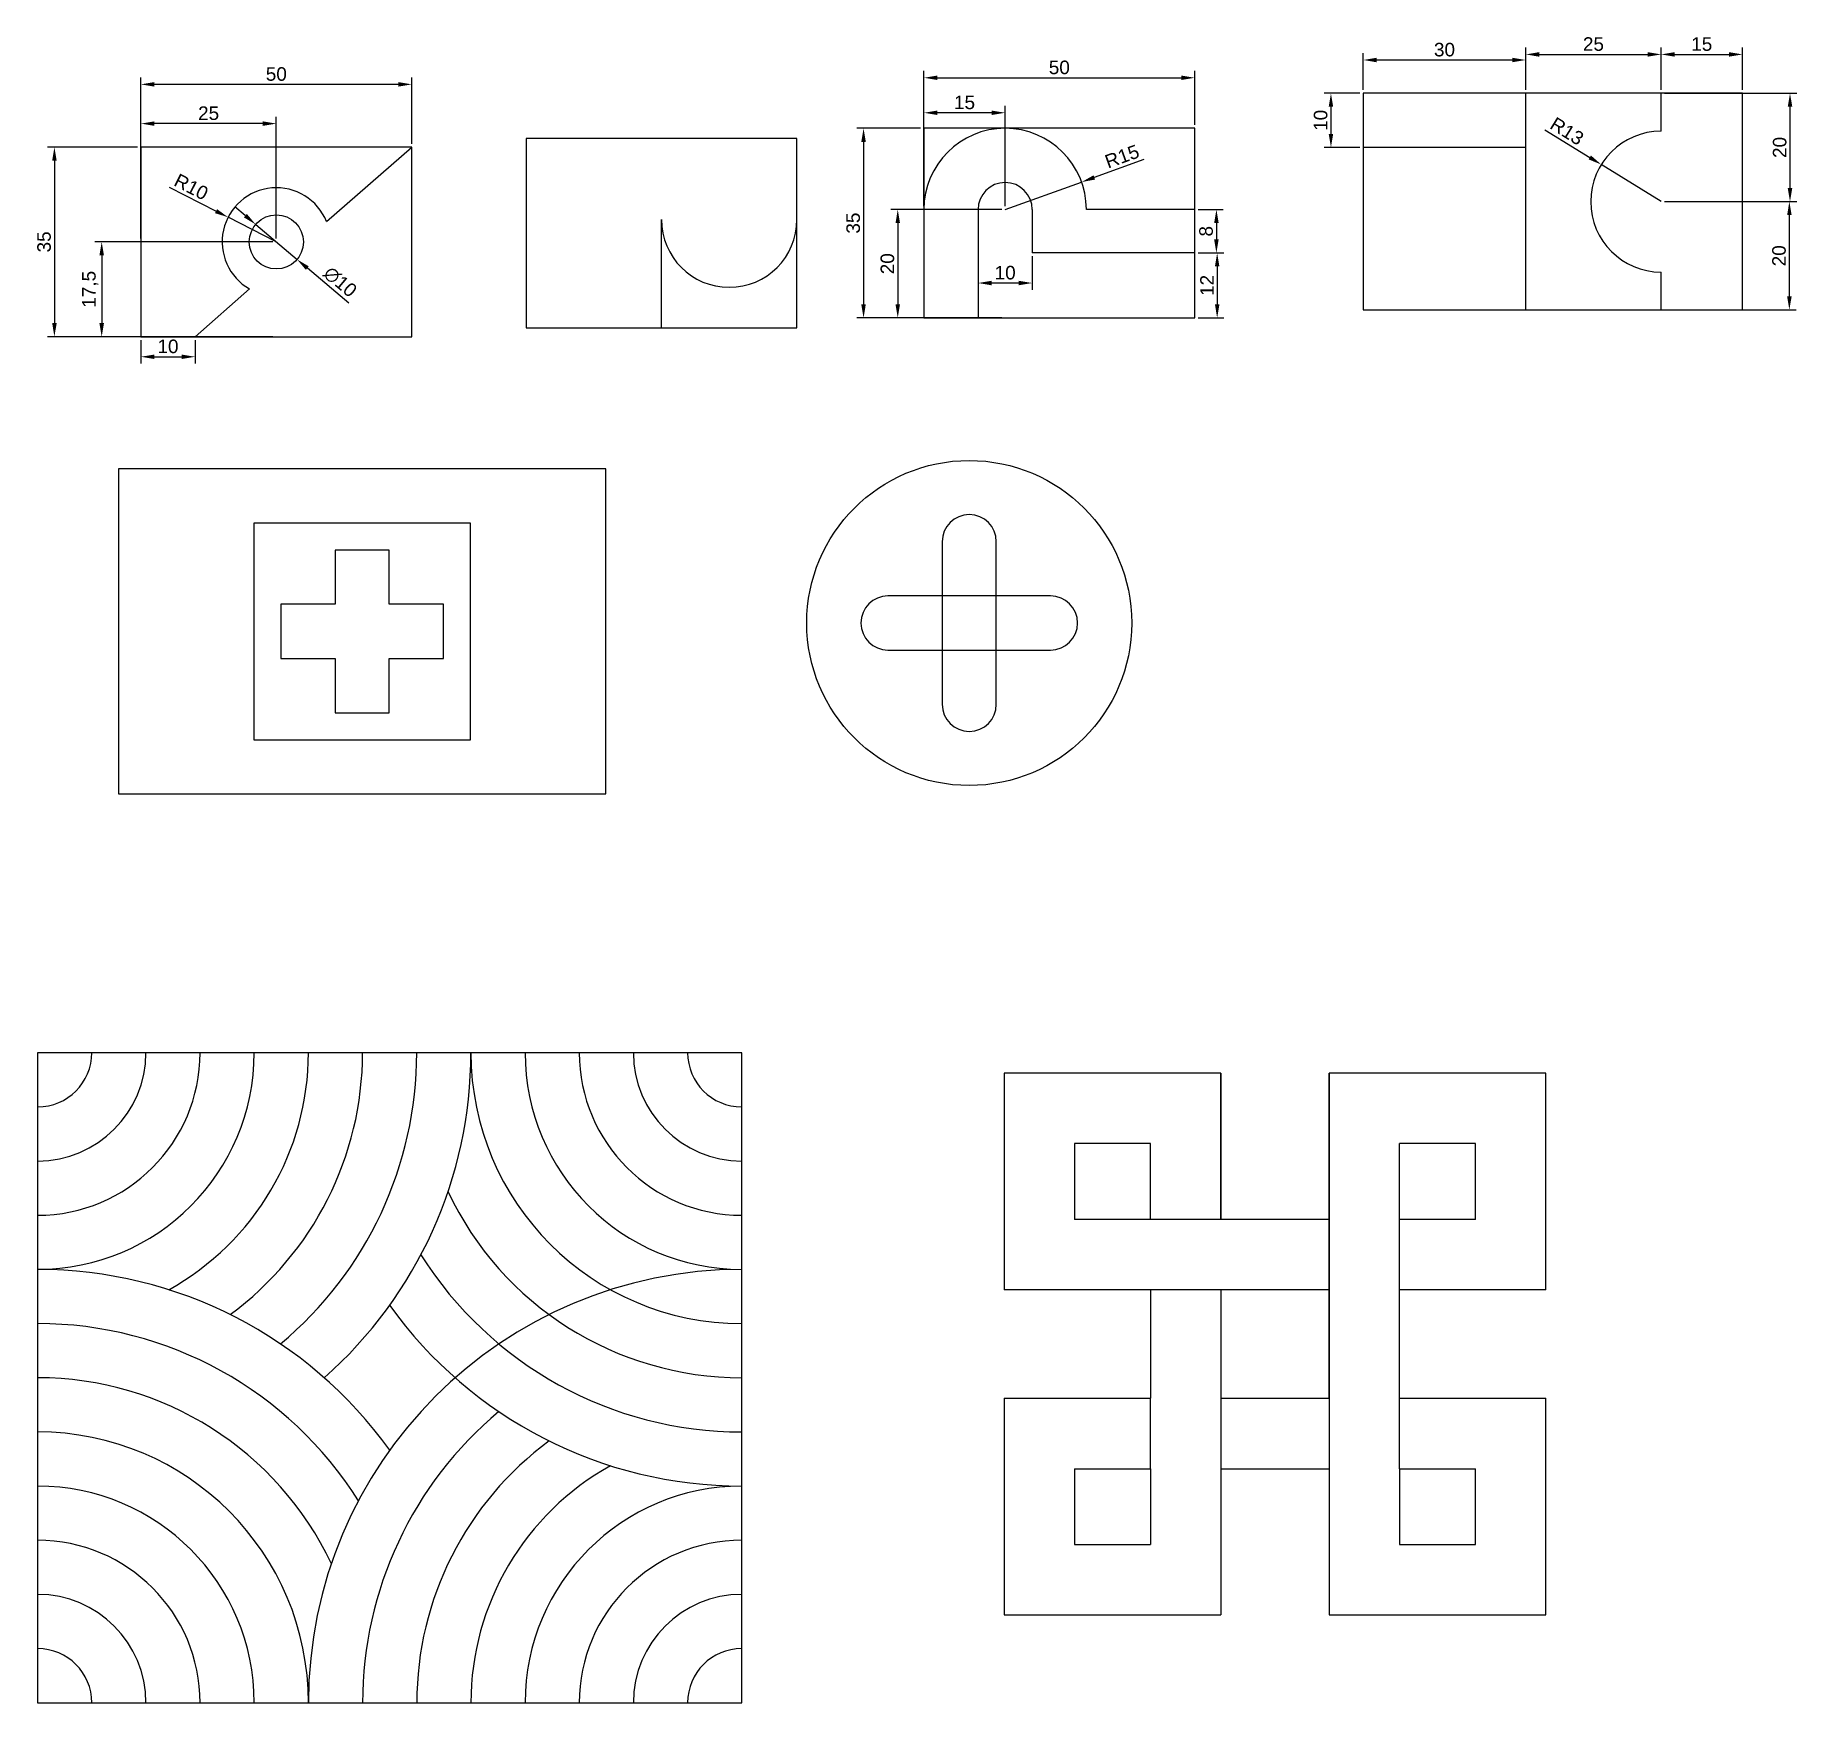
# Model space of a CAD drawing. Header units: millimetres. Extents: x 130 to 455, y 120 to 428.
import ezdxf

# ---------------------------------------------------------------- set-up
doc = ezdxf.new("R2010")
doc.units = ezdxf.units.MM
doc.styles.get("Standard").update_dxf_attribs({"font": 'arial.ttf'})
doc.dimstyles.new('ISO-25', dxfattribs={"dimtxt": 2.5, "dimasz": 2.5, "dimexe": 1.25, "dimexo": 0.625, "dimtad": 1, "dimtxsty": 'Standard', "dimcen": 2.5, "dimadec": 0, "dimazin": 0, "dimtfac": 1, "dimtmove": 0, "dimatfit": 3, "dimfxl": 1, "dimarcsym": 0})

# ---------------------------------------------------------------- blocks, each defined once
blk = doc.blocks.new('*D11')
at = {"color": 0, "lineweight": -2, "transparency": 16777216}
for p, q in [((149.07, 371.55), (149.07, 367.22)), ((159.07, 371.55), (159.07, 367.22)), ((151.57, 368.47), (156.57, 368.47))]:
    blk.add_line(p, q, dxfattribs=at)
at = {"color": 0, "transparency": 16777216}
for points in [[(151.57, 368.88), (151.57, 368.05), (149.07, 368.47)], [(156.57, 368.88), (156.57, 368.05), (159.07, 368.47)]]:
    blk.add_solid(points, dxfattribs=at)
at = {"layer": 'Defpoints', "color": 0, "transparency": 16777216}
for p in [(149.07, 372.17), (159.07, 372.17), (159.07, 368.47)]:
    blk.add_point(p, dxfattribs=at)
at = {"color": 0, "transparency": 16777216, "insert": (154.07, 370.37), "char_height": 2.5, "attachment_point": 5}
blk.add_mtext('10', dxfattribs=at)
blk = doc.blocks.new('*D12')
at = {"color": 0, "lineweight": -2, "transparency": 16777216}
for p, q in [((173.45, 389.67), (140.58, 389.67)), ((141.83, 387.17), (141.83, 374.67)), ((173.45, 372.17), (140.58, 372.17))]:
    blk.add_line(p, q, dxfattribs=at)
at = {"color": 0, "transparency": 16777216}
for points in [[(141.41, 387.17), (142.25, 387.17), (141.83, 389.67)], [(141.41, 374.67), (142.25, 374.67), (141.83, 372.17)]]:
    blk.add_solid(points, dxfattribs=at)
at = {"layer": 'Defpoints', "color": 0, "transparency": 16777216}
for p in [(174.07, 389.67), (141.83, 372.17), (174.07, 372.17)]:
    blk.add_point(p, dxfattribs=at)
at = {"color": 0, "transparency": 16777216, "insert": (139.7, 380.92), "char_height": 2.5, "attachment_point": 5, "rotation": 90}
blk.add_mtext('17,5', dxfattribs=at)
blk = doc.blocks.new('*D13')
at = {"color": 0, "lineweight": -2, "transparency": 16777216}
for p, q in [((148.45, 407.17), (131.85, 407.17)), ((133.1, 404.67), (133.1, 374.67)), ((148.45, 372.17), (131.85, 372.17))]:
    blk.add_line(p, q, dxfattribs=at)
at = {"color": 0, "transparency": 16777216}
for points in [[(132.69, 404.67), (133.52, 404.67), (133.1, 407.17)], [(132.69, 374.67), (133.52, 374.67), (133.1, 372.17)]]:
    blk.add_solid(points, dxfattribs=at)
at = {"layer": 'Defpoints', "color": 0, "transparency": 16777216}
for p in [(149.07, 407.17), (133.1, 372.17), (149.07, 372.17)]:
    blk.add_point(p, dxfattribs=at)
at = {"color": 0, "transparency": 16777216, "insert": (131.2, 389.67), "char_height": 2.5, "attachment_point": 5, "rotation": 90}
blk.add_mtext('35', dxfattribs=at)
blk = doc.blocks.new('*D14')
at = {"color": 0, "lineweight": -2, "transparency": 16777216}
for p, q in [((149.07, 390.3), (149.07, 412.76)), ((171.57, 411.51), (151.57, 411.51)), ((174.07, 390.3), (174.07, 412.76))]:
    blk.add_line(p, q, dxfattribs=at)
at = {"color": 0, "transparency": 16777216}
for points in [[(151.57, 411.92), (151.57, 411.09), (149.07, 411.51)], [(171.57, 411.92), (171.57, 411.09), (174.07, 411.51)]]:
    blk.add_solid(points, dxfattribs=at)
at = {"layer": 'Defpoints', "color": 0, "transparency": 16777216}
for p in [(149.07, 411.51), (149.07, 389.67), (174.07, 389.67)]:
    blk.add_point(p, dxfattribs=at)
at = {"color": 0, "transparency": 16777216, "insert": (161.57, 413.41), "char_height": 2.5, "attachment_point": 5}
blk.add_mtext('25', dxfattribs=at)
blk = doc.blocks.new('*D15')
at = {"color": 0, "lineweight": -2, "transparency": 16777216}
for p, q in [((149.07, 407.8), (149.07, 420)), ((199.07, 407.8), (199.07, 420)), ((196.57, 418.75), (151.57, 418.75))]:
    blk.add_line(p, q, dxfattribs=at)
at = {"color": 0, "transparency": 16777216}
for points in [[(151.57, 419.17), (151.57, 418.33), (149.07, 418.75)], [(196.57, 419.17), (196.57, 418.33), (199.07, 418.75)]]:
    blk.add_solid(points, dxfattribs=at)
at = {"layer": 'Defpoints', "color": 0, "transparency": 16777216}
for p in [(149.07, 418.75), (149.07, 407.17), (199.07, 407.17)]:
    blk.add_point(p, dxfattribs=at)
at = {"color": 0, "transparency": 16777216, "insert": (174.07, 420.65), "char_height": 2.5, "attachment_point": 5}
blk.add_mtext('50', dxfattribs=at)
blk = doc.blocks.new('*D16')
at = {"color": 0, "lineweight": -2, "transparency": 16777216}
for p, q in [((154.29, 399.77), (162.94, 395.35)), ((174.07, 389.67), (165.17, 394.22))]:
    blk.add_line(p, q, dxfattribs=at)
at = {"color": 0, "transparency": 16777216}
blk.add_solid([(163.13, 395.72), (162.75, 394.98), (165.17, 394.22)], dxfattribs=at)
at = {"layer": 'Defpoints', "color": 0, "transparency": 16777216}
for p in [(165.17, 394.22), (174.07, 389.67)]:
    blk.add_point(p, dxfattribs=at)
at = {"color": 0, "transparency": 16777216, "insert": (158.36, 399.82), "char_height": 2.5, "attachment_point": 5, "rotation": 332.9708}
blk.add_mtext('R10', dxfattribs=at)
blk = doc.blocks.new('*D17')
at = {"color": 0, "lineweight": -2, "transparency": 16777216}
for p, q in [((168.35, 394.52), (166.44, 396.13)), ((170.26, 392.9), (177.89, 386.44)), ((187.46, 378.34), (179.8, 384.83))]:
    blk.add_line(p, q, dxfattribs=at)
at = {"color": 0, "transparency": 16777216}
for points in [[(168.62, 394.84), (168.08, 394.2), (170.26, 392.9)], [(180.07, 385.15), (179.53, 384.51), (177.89, 386.44)]]:
    blk.add_solid(points, dxfattribs=at)
at = {"layer": 'Defpoints', "color": 0, "transparency": 16777216}
for p in [(170.26, 392.9), (177.89, 386.44)]:
    blk.add_point(p, dxfattribs=at)
at = {"color": 0, "transparency": 16777216, "insert": (185.86, 382.28), "char_height": 2.5, "attachment_point": 5, "rotation": 319.7535}
blk.add_mtext('∅10', dxfattribs=at)
blk = doc.blocks.new('*D18')
at = {"color": 0, "lineweight": -2, "transparency": 16777216}
for p, q in [((344.25, 395.64), (348.88, 395.64)), ((347.63, 393.14), (347.63, 390.14)), ((344.25, 387.64), (348.88, 387.64))]:
    blk.add_line(p, q, dxfattribs=at)
at = {"color": 0, "transparency": 16777216}
for points in [[(347.21, 393.14), (348.05, 393.14), (347.63, 395.64)], [(347.21, 390.14), (348.05, 390.14), (347.63, 387.64)]]:
    blk.add_solid(points, dxfattribs=at)
at = {"layer": 'Defpoints', "color": 0, "transparency": 16777216}
for p in [(343.63, 395.64), (343.63, 387.64), (347.63, 387.64)]:
    blk.add_point(p, dxfattribs=at)
at = {"color": 0, "transparency": 16777216, "insert": (345.73, 391.64), "char_height": 2.5, "attachment_point": 5, "rotation": 90}
blk.add_mtext('8', dxfattribs=at)
blk = doc.blocks.new('*D19')
at = {"color": 0, "lineweight": -2, "transparency": 16777216}
for p, q in [((344.25, 387.64), (349.02, 387.64)), ((347.77, 385.14), (347.77, 378.14)), ((344.25, 375.64), (349.02, 375.64))]:
    blk.add_line(p, q, dxfattribs=at)
at = {"color": 0, "transparency": 16777216}
for points in [[(347.36, 385.14), (348.19, 385.14), (347.77, 387.64)], [(347.36, 378.14), (348.19, 378.14), (347.77, 375.64)]]:
    blk.add_solid(points, dxfattribs=at)
at = {"layer": 'Defpoints', "color": 0, "transparency": 16777216}
for p in [(343.63, 387.64), (343.63, 375.64), (347.77, 375.64)]:
    blk.add_point(p, dxfattribs=at)
at = {"color": 0, "transparency": 16777216, "insert": (345.89, 381.64), "char_height": 2.5, "attachment_point": 5, "rotation": 90}
blk.add_mtext('12', dxfattribs=at)
blk = doc.blocks.new('*D20')
at = {"color": 0, "lineweight": -2, "transparency": 16777216}
for p, q in [((303.63, 387.01), (303.63, 380.83)), ((313.63, 387.01), (313.63, 380.83)), ((311.13, 382.08), (306.13, 382.08))]:
    blk.add_line(p, q, dxfattribs=at)
at = {"color": 0, "transparency": 16777216}
for points in [[(306.13, 382.49), (306.13, 381.66), (303.63, 382.08)], [(311.13, 382.49), (311.13, 381.66), (313.63, 382.08)]]:
    blk.add_solid(points, dxfattribs=at)
at = {"layer": 'Defpoints', "color": 0, "transparency": 16777216}
for p in [(303.63, 387.64), (313.63, 387.64), (303.63, 382.08)]:
    blk.add_point(p, dxfattribs=at)
at = {"color": 0, "transparency": 16777216, "insert": (308.63, 383.98), "char_height": 2.5, "attachment_point": 5}
blk.add_mtext('10', dxfattribs=at)
blk = doc.blocks.new('*D21')
at = {"color": 0, "lineweight": -2, "transparency": 16777216}
for p, q in [((308, 395.64), (287.55, 395.64)), ((288.8, 393.14), (288.8, 378.14)), ((308, 375.64), (287.55, 375.64))]:
    blk.add_line(p, q, dxfattribs=at)
at = {"color": 0, "transparency": 16777216}
for points in [[(288.39, 393.14), (289.22, 393.14), (288.8, 395.64)], [(288.39, 378.14), (289.22, 378.14), (288.8, 375.64)]]:
    blk.add_solid(points, dxfattribs=at)
at = {"layer": 'Defpoints', "color": 0, "transparency": 16777216}
for p in [(308.63, 395.64), (288.8, 375.64), (308.63, 375.64)]:
    blk.add_point(p, dxfattribs=at)
at = {"color": 0, "transparency": 16777216, "insert": (286.9, 385.64), "char_height": 2.5, "attachment_point": 5, "rotation": 90}
blk.add_mtext('20', dxfattribs=at)
blk = doc.blocks.new('*D22')
at = {"color": 0, "lineweight": -2, "transparency": 16777216}
for p, q in [((293, 410.64), (281.24, 410.64)), ((282.49, 408.14), (282.49, 378.14)), ((293, 375.64), (281.24, 375.64))]:
    blk.add_line(p, q, dxfattribs=at)
at = {"color": 0, "transparency": 16777216}
for points in [[(282.07, 408.14), (282.9, 408.14), (282.49, 410.64)], [(282.07, 378.14), (282.9, 378.14), (282.49, 375.64)]]:
    blk.add_solid(points, dxfattribs=at)
at = {"layer": 'Defpoints', "color": 0, "transparency": 16777216}
for p in [(293.63, 410.64), (282.49, 375.64), (293.63, 375.64)]:
    blk.add_point(p, dxfattribs=at)
at = {"color": 0, "transparency": 16777216, "insert": (280.58, 393.14), "char_height": 2.5, "attachment_point": 5, "rotation": 90}
blk.add_mtext('35', dxfattribs=at)
blk = doc.blocks.new('*D23')
at = {"color": 0, "lineweight": -2, "transparency": 16777216}
for p, q in [((293.63, 396.26), (293.63, 414.76)), ((306.13, 413.51), (296.13, 413.51)), ((308.63, 396.26), (308.63, 414.76))]:
    blk.add_line(p, q, dxfattribs=at)
at = {"color": 0, "transparency": 16777216}
for points in [[(296.13, 413.92), (296.13, 413.09), (293.63, 413.51)], [(306.13, 413.92), (306.13, 413.09), (308.63, 413.51)]]:
    blk.add_solid(points, dxfattribs=at)
at = {"layer": 'Defpoints', "color": 0, "transparency": 16777216}
for p in [(293.63, 413.51), (293.63, 395.64), (308.63, 395.64)]:
    blk.add_point(p, dxfattribs=at)
at = {"color": 0, "transparency": 16777216, "insert": (301.13, 415.41), "char_height": 2.5, "attachment_point": 5}
blk.add_mtext('15', dxfattribs=at)
blk = doc.blocks.new('*D24')
at = {"color": 0, "lineweight": -2, "transparency": 16777216}
for p, q in [((293.63, 411.26), (293.63, 421.22)), ((296.13, 419.97), (341.13, 419.97)), ((343.63, 411.26), (343.63, 421.22))]:
    blk.add_line(p, q, dxfattribs=at)
at = {"color": 0, "transparency": 16777216}
for points in [[(296.13, 420.38), (296.13, 419.55), (293.63, 419.97)], [(341.13, 420.38), (341.13, 419.55), (343.63, 419.97)]]:
    blk.add_solid(points, dxfattribs=at)
at = {"layer": 'Defpoints', "color": 0, "transparency": 16777216}
for p in [(343.63, 419.97), (293.63, 410.64), (343.63, 410.64)]:
    blk.add_point(p, dxfattribs=at)
at = {"color": 0, "transparency": 16777216, "insert": (318.63, 421.87), "char_height": 2.5, "attachment_point": 5}
blk.add_mtext('50', dxfattribs=at)
blk = doc.blocks.new('*D25')
at = {"color": 0, "lineweight": -2, "transparency": 16777216}
for p, q in [((334.26, 404.88), (325.09, 401.57)), ((308.63, 395.64), (322.74, 400.72))]:
    blk.add_line(p, q, dxfattribs=at)
at = {"color": 0, "transparency": 16777216}
blk.add_solid([(324.95, 401.96), (325.23, 401.18), (322.74, 400.72)], dxfattribs=at)
at = {"layer": 'Defpoints', "color": 0, "transparency": 16777216}
for p in [(322.74, 400.72), (308.63, 395.64)]:
    blk.add_point(p, dxfattribs=at)
at = {"color": 0, "transparency": 16777216, "insert": (330.21, 405.44), "char_height": 2.5, "attachment_point": 5, "rotation": 19.8193}
blk.add_mtext('R15', dxfattribs=at)
blk = doc.blocks.new('*D26')
at = {"color": 0, "lineweight": -2, "transparency": 16777216}
for p, q in [((430.36, 417.11), (454.78, 417.11)), ((453.53, 399.61), (453.53, 414.61)), ((430.36, 397.11), (454.78, 397.11))]:
    blk.add_line(p, q, dxfattribs=at)
at = {"color": 0, "transparency": 16777216}
for points in [[(453.11, 414.61), (453.95, 414.61), (453.53, 417.11)], [(453.11, 399.61), (453.95, 399.61), (453.53, 397.11)]]:
    blk.add_solid(points, dxfattribs=at)
at = {"layer": 'Defpoints', "color": 0, "transparency": 16777216}
for p in [(429.74, 417.11), (453.53, 417.11), (429.74, 397.11)]:
    blk.add_point(p, dxfattribs=at)
at = {"color": 0, "transparency": 16777216, "insert": (451.63, 407.11), "char_height": 2.5, "attachment_point": 5, "rotation": 90}
blk.add_mtext('20', dxfattribs=at)
blk = doc.blocks.new('*D27')
at = {"color": 0, "lineweight": -2, "transparency": 16777216}
for p, q in [((430.36, 397.11), (454.66, 397.11)), ((453.41, 379.61), (453.41, 394.61)), ((430.36, 377.11), (454.66, 377.11))]:
    blk.add_line(p, q, dxfattribs=at)
at = {"color": 0, "transparency": 16777216}
for points in [[(453, 394.61), (453.83, 394.61), (453.41, 397.11)], [(453, 379.61), (453.83, 379.61), (453.41, 377.11)]]:
    blk.add_solid(points, dxfattribs=at)
at = {"layer": 'Defpoints', "color": 0, "transparency": 16777216}
for p in [(429.74, 397.11), (453.41, 397.11), (429.74, 377.11)]:
    blk.add_point(p, dxfattribs=at)
at = {"color": 0, "transparency": 16777216, "insert": (451.51, 387.11), "char_height": 2.5, "attachment_point": 5, "rotation": 90}
blk.add_mtext('20', dxfattribs=at)
blk = doc.blocks.new('*D28')
at = {"color": 0, "lineweight": -2, "transparency": 16777216}
for p, q in [((429.74, 417.73), (429.74, 425.53)), ((432.24, 424.28), (442.24, 424.28)), ((444.74, 417.73), (444.74, 425.53))]:
    blk.add_line(p, q, dxfattribs=at)
at = {"color": 0, "transparency": 16777216}
for points in [[(432.24, 424.7), (432.24, 423.86), (429.74, 424.28)], [(442.24, 424.7), (442.24, 423.86), (444.74, 424.28)]]:
    blk.add_solid(points, dxfattribs=at)
at = {"layer": 'Defpoints', "color": 0, "transparency": 16777216}
for p in [(444.74, 424.28), (429.74, 417.11), (444.74, 417.11)]:
    blk.add_point(p, dxfattribs=at)
at = {"color": 0, "transparency": 16777216, "insert": (437.24, 426.18), "char_height": 2.5, "attachment_point": 5}
blk.add_mtext('15', dxfattribs=at)
blk = doc.blocks.new('*D29')
at = {"color": 0, "lineweight": -2, "transparency": 16777216}
for p, q in [((404.74, 417.73), (404.74, 425.53)), ((407.24, 424.28), (427.24, 424.28)), ((429.74, 417.73), (429.74, 425.53))]:
    blk.add_line(p, q, dxfattribs=at)
at = {"color": 0, "transparency": 16777216}
for points in [[(407.24, 424.7), (407.24, 423.86), (404.74, 424.28)], [(427.24, 424.7), (427.24, 423.86), (429.74, 424.28)]]:
    blk.add_solid(points, dxfattribs=at)
at = {"layer": 'Defpoints', "color": 0, "transparency": 16777216}
for p in [(429.74, 424.28), (404.74, 417.11), (429.74, 417.11)]:
    blk.add_point(p, dxfattribs=at)
at = {"color": 0, "transparency": 16777216, "insert": (417.24, 426.18), "char_height": 2.5, "attachment_point": 5}
blk.add_mtext('25', dxfattribs=at)
blk = doc.blocks.new('*D30')
at = {"color": 0, "lineweight": -2, "transparency": 16777216}
for p, q in [((374.74, 417.73), (374.74, 424.5)), ((377.24, 423.25), (402.24, 423.25)), ((404.74, 417.73), (404.74, 424.5))]:
    blk.add_line(p, q, dxfattribs=at)
at = {"color": 0, "transparency": 16777216}
for points in [[(377.24, 423.66), (377.24, 422.83), (374.74, 423.25)], [(402.24, 423.66), (402.24, 422.83), (404.74, 423.25)]]:
    blk.add_solid(points, dxfattribs=at)
at = {"layer": 'Defpoints', "color": 0, "transparency": 16777216}
for p in [(404.74, 423.25), (374.74, 417.11), (404.74, 417.11)]:
    blk.add_point(p, dxfattribs=at)
at = {"color": 0, "transparency": 16777216, "insert": (389.74, 425.15), "char_height": 2.5, "attachment_point": 5}
blk.add_mtext('30', dxfattribs=at)
blk = doc.blocks.new('*D31')
at = {"color": 0, "lineweight": -2, "transparency": 16777216}
for p, q in [((374.11, 417.11), (367.53, 417.11)), ((368.78, 414.61), (368.78, 409.61)), ((374.11, 407.11), (367.53, 407.11))]:
    blk.add_line(p, q, dxfattribs=at)
at = {"color": 0, "transparency": 16777216}
for points in [[(368.36, 414.61), (369.19, 414.61), (368.78, 417.11)], [(368.36, 409.61), (369.19, 409.61), (368.78, 407.11)]]:
    blk.add_solid(points, dxfattribs=at)
at = {"layer": 'Defpoints', "color": 0, "transparency": 16777216}
for p in [(374.74, 417.11), (368.78, 407.11), (374.74, 407.11)]:
    blk.add_point(p, dxfattribs=at)
at = {"color": 0, "transparency": 16777216, "insert": (366.88, 412.11), "char_height": 2.5, "attachment_point": 5, "rotation": 90}
blk.add_mtext('10', dxfattribs=at)
blk = doc.blocks.new('*D32')
at = {"color": 0, "lineweight": -2, "transparency": 16777216}
for p, q in [((408.29, 410.38), (416.56, 405.26)), ((429.74, 397.11), (418.69, 403.95))]:
    blk.add_line(p, q, dxfattribs=at)
at = {"color": 0, "transparency": 16777216}
blk.add_solid([(416.78, 405.62), (416.34, 404.91), (418.69, 403.95)], dxfattribs=at)
at = {"layer": 'Defpoints', "color": 0, "transparency": 16777216}
for p in [(418.69, 403.95), (429.74, 397.11)]:
    blk.add_point(p, dxfattribs=at)
at = {"color": 0, "transparency": 16777216, "insert": (412.36, 410.1), "char_height": 2.5, "attachment_point": 5, "rotation": 328.2425}
blk.add_mtext('R13', dxfattribs=at)

msp = doc.modelspace()

# ---------------------------------------------------------------- linework, layer by layer
for p, q in [((444.74, 417.105), (374.74, 417.105)), ((374.74, 417.105), (374.74, 377.105)), ((404.74, 377.105), (404.74, 417.105)), ((429.74, 410.105), (429.74, 417.105)), ((444.74, 377.105), (444.74, 417.105)), ((343.628, 410.639), (293.628, 410.639)), ((293.628, 410.639), (293.628, 375.639)), ((343.628, 375.639), (343.628, 410.639)), ((183.348, 393.413), (199.074, 407.173)), ((404.74, 407.105), (374.74, 407.105)), ((245.19, 373.786), (245.19, 393.786)), ((303.628, 395.639), (303.628, 375.639)), ((313.628, 395.639), (313.628, 387.639)), ((343.628, 395.639), (323.628, 395.639)), ((343.628, 387.639), (313.628, 387.639)), ((429.74, 377.105), (429.74, 384.105)), ((159.074, 372.173), (169.136, 380.977)), ((293.628, 375.639), (343.628, 375.639)), ((374.74, 377.105), (444.74, 377.105)), ((159.074, 372.173), (159.074, 372.173)), ((184.918, 322.769), (174.918, 322.769)), ((174.918, 322.769), (174.918, 312.769)), ((174.918, 312.769), (184.918, 312.769)), ((308.438, 236.209), (308.438, 196.209)), ((348.438, 236.209), (308.438, 236.209)), ((348.438, 209.209), (348.438, 236.209)), ((348.438, 236.209), (348.438, 209.209)), ((408.438, 236.209), (368.438, 236.209)), ((368.438, 196.209), (368.438, 236.209)), ((368.438, 236.209), (368.438, 136.209)), ((408.438, 196.209), (408.438, 236.209)), ((335.438, 223.209), (321.438, 223.209)), ((335.438, 209.209), (335.438, 223.209)), ((395.438, 223.209), (381.438, 223.209)), ((381.438, 209.209), (381.438, 223.209)), ((335.438, 209.209), (321.438, 209.209)), ((348.438, 209.209), (335.438, 209.209)), ((368.438, 209.209), (348.438, 209.209)), ((395.438, 209.209), (381.438, 209.209)), ((368.438, 196.209), (308.438, 196.209)), ((348.438, 196.209), (348.438, 136.209)), ((408.438, 196.209), (381.438, 196.209)), ((308.438, 176.209), (335.438, 176.209)), ((308.438, 176.209), (308.438, 136.209)), ((335.438, 163.209), (335.438, 176.209)), ((348.438, 176.209), (368.438, 176.209)), ((381.438, 176.209), (408.438, 176.209)), ((408.438, 136.209), (408.438, 176.209)), ((321.438, 163.209), (335.438, 163.209)), ((335.438, 163.209), (335.438, 149.209)), ((348.438, 163.209), (368.438, 163.209)), ((381.438, 163.209), (381.438, 149.209)), ((381.438, 163.209), (395.438, 163.209)), ((321.438, 149.209), (335.438, 149.209)), ((381.438, 149.209), (395.438, 149.209)), ((308.438, 136.209), (348.438, 136.209)), ((368.438, 136.209), (408.438, 136.209))]:
    msp.add_line(p, q)
for points in [[(149.074, 372.173), (199.074, 372.173), (199.074, 407.173), (149.074, 407.173)], [(220.19, 373.786), (270.19, 373.786), (270.19, 408.786), (220.19, 408.786)], [(144.918, 287.769), (234.918, 287.769), (234.918, 347.769), (144.918, 347.769)], [(169.918, 297.769), (209.918, 297.769), (209.918, 337.769), (169.918, 337.769)], [(130, 120), (260, 120), (260, 240), (130, 240)], [(348.438, 176.209), (368.438, 176.209), (368.438, 196.209), (348.438, 196.209)]]:
    msp.add_lwpolyline(points, close=True)
for points in [[(194.918, 322.769), (194.918, 332.769), (184.918, 332.769), (184.918, 322.769)], [(296.998, 334.321), (296.998, 304.321)], [(306.998, 304.321), (306.998, 334.321)], [(194.918, 312.769), (204.918, 312.769), (204.918, 322.769), (194.918, 322.769)], [(316.998, 324.321), (286.998, 324.321)], [(184.918, 312.769), (184.918, 302.769), (194.918, 302.769), (194.918, 312.769)], [(286.998, 314.321), (316.998, 314.321)], [(335.438, 223.209), (321.438, 223.209), (321.438, 209.209)], [(395.438, 209.209), (395.438, 223.209), (381.438, 223.209)], [(368.438, 209.209), (348.438, 209.209)], [(368.438, 209.209), (348.438, 209.209)], [(368.438, 209.209), (348.438, 209.209)], [(381.438, 163.209), (381.438, 209.209)], [(381.438, 163.209), (381.438, 209.209)], [(381.438, 163.209), (381.438, 209.209)], [(335.438, 196.209), (335.438, 176.209)], [(335.438, 196.209), (335.438, 176.209)], [(335.438, 196.209), (335.438, 176.209)], [(321.438, 163.209), (321.438, 149.209), (335.438, 149.209)], [(348.438, 163.209), (368.438, 163.209)], [(348.438, 163.209), (368.438, 163.209)], [(348.438, 163.209), (368.438, 163.209)], [(381.438, 149.209), (395.438, 149.209), (395.438, 163.209)]]:
    msp.add_lwpolyline(points)
for centre, radius in [((174.074, 389.673), 5), ((301.998, 319.321), 30)]:
    msp.add_circle(centre, radius)
for centre, radius, start, end in [((308.628, 395.639), 15, 0, 180), ((429.74, 397.105), 13, 90, 270), ((308.628, 395.639), 5, 0, 180), ((174.074, 389.673), 10, 21.96253, 240.40932), ((257.69, 393.786), 12.5, 180, 0), ((301.998, 334.321), 5, 0, 180), ((286.998, 319.321), 5, 90, 270), ((316.998, 319.321), 5, 270, 90), ((301.998, 304.321), 5, 180, 0), ((130, 240), 10, 270, 0), ((130, 240), 20, 270, 0), ((130, 240), 30, 270, 0), ((130, 240), 40, 270, 0), ((130, 240), 50, 298.95502, 0), ((130, 240), 60, 306.33606, 0), ((130, 240), 70, 309.83815, 0), ((130, 240), 80, 311.40962, 0), ((260, 240), 50, 180, 270), ((260, 240), 40, 180, 270), ((260, 240), 30, 180, 270), ((260, 240), 20, 180, 270), ((260, 240), 10, 180, 270), ((260, 240), 60, 205.33168, 270), ((260, 240), 70, 212.20423, 270), ((130, 120), 80, 35.65909, 90), ((260, 120), 80, 90, 180), ((260, 240), 80, 215.65909, 270), ((130, 120), 70, 32.20423, 90), ((130, 120), 60, 25.33168, 90), ((260, 120), 70, 129.83815, 180), ((130, 120), 50, 0, 90), ((260, 120), 60, 126.33606, 180), ((260, 120), 50, 118.95502, 180), ((130, 120), 40, 0, 90), ((260, 120), 40, 90, 180), ((130, 120), 30, 0, 90), ((260, 120), 30, 90, 180), ((130, 120), 20, 0, 90), ((260, 120), 20, 90, 180), ((130, 120), 10, 0, 90), ((260, 120), 10, 90, 180)]:
    msp.add_arc(centre, radius, start, end)

# ---------------------------------------------------------------- dimensions: what is measured, and where the dimension line sits
for base, p1, p2, picture, middle in [((404.74, 423.246), (374.74, 417.105), (404.74, 417.105), '*D30', (389.74, 425.148)), ((429.74, 424.279), (404.74, 417.105), (429.74, 417.105), '*D29', (417.24, 426.181)), ((444.74, 424.279), (429.74, 417.105), (444.74, 417.105), '*D28', (437.24, 426.181)), ((343.628, 419.966), (293.628, 410.639), (343.628, 410.639), '*D24', (318.628, 421.868)), ((149.074, 418.75), (199.074, 407.173), (149.074, 407.173), '*D15', (174.074, 420.652)), ((293.628, 413.508), (308.628, 395.639), (293.628, 395.639), '*D23', (301.128, 415.409)), ((149.074, 411.507), (174.074, 389.673), (149.074, 389.673), '*D14', (161.574, 413.408)), ((303.628, 382.077), (313.628, 387.639), (303.628, 387.639), '*D20', (308.628, 383.978)), ((159.074, 368.467), (149.074, 372.173), (159.074, 372.173), '*D11', (154.074, 370.369))]:
    dim = msp.add_linear_dim(base=base, p1=p1, p2=p2, dimstyle='ISO-25')
    dim.commit()
    dim.dimension.update_dxf_attribs({"geometry": picture, "text_midpoint": middle})
for base, p1, p2, picture, middle in [((368.778, 407.105), (374.74, 417.105), (374.74, 407.105), '*D31', (366.877, 412.105)), ((453.528, 417.105), (429.74, 397.105), (429.74, 417.105), '*D26', (451.627, 407.105)), ((282.485, 375.639), (293.628, 410.639), (293.628, 375.639), '*D22', (280.583, 393.139)), ((133.104, 372.173), (149.074, 407.173), (149.074, 372.173), '*D13', (131.201, 389.673)), ((453.414, 397.105), (429.74, 377.105), (429.74, 397.105), '*D27', (451.512, 387.105)), ((288.804, 375.639), (308.628, 395.639), (308.628, 375.639), '*D21', (286.902, 385.639)), ((347.631, 387.639), (343.628, 395.639), (343.628, 387.639), '*D18', (345.729, 391.639)), ((141.829, 372.173), (174.074, 389.673), (174.074, 372.173), '*D12', (139.701, 380.923)), ((347.773, 375.639), (343.628, 387.639), (343.628, 375.639), '*D19', (345.893, 381.639))]:
    dim = msp.add_linear_dim(base=base, p1=p1, p2=p2, angle=90, dimstyle='ISO-25')
    dim.commit()
    dim.dimension.update_dxf_attribs({"geometry": picture, "text_midpoint": middle})
for center, mpoint, picture, middle in [((429.74, 397.105), (418.686, 403.947), '*D32', (412.365, 410.097)), ((308.628, 395.639), (322.74, 400.725), '*D25', (330.206, 405.437)), ((174.074, 389.673), (165.166, 394.218), '*D16', (158.363, 399.823))]:
    dim = msp.add_radius_dim(center=center, mpoint=mpoint, dimstyle='ISO-25')
    dim.commit()
    dim.dimension.update_dxf_attribs({"geometry": picture, "text_midpoint": middle})
dim = msp.add_diameter_dim_2p(p1=(170.258, 392.904), p2=(177.89, 386.443), dimstyle='ISO-25')
dim.commit()
dim.dimension.update_dxf_attribs({"geometry": '*D17', "text_midpoint": (185.859, 382.28)})

doc.saveas('drawing.dxf')
